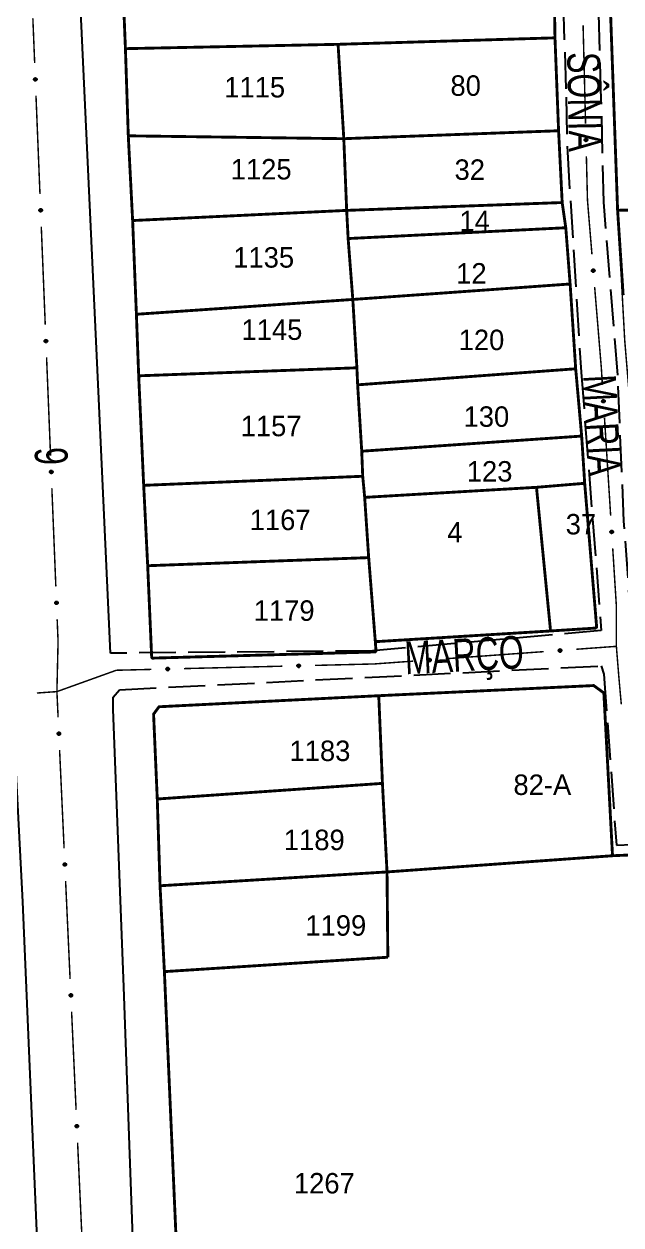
# Model space of a CAD drawing. Extents: x 202481 to 204056, y 4838981 to 4840330.
# Drawn here: x 202737.4 to 202810.3, y 4839631.7 to 4839778.5 of the extents above; entities that cross this region are included whole.
import ezdxf
from ezdxf.enums import TextEntityAlignment as Align

# ---------------------------------------------------------------- set-up
doc = ezdxf.new("R2010")
doc.units = 0
doc.header["$LTSCALE"] = 1.5
doc.header["$MEASUREMENT"] = 0
doc.linetypes.add('TRACO_11', pattern=[8, 3, -1, 3, -1])
for name, color, linetype in [('CD_MALHA_LOTES', 7, 'CONTINUOUS'), ('RU-QUADRA', 210, 'CONTINUOUS'), ('SV-EIXO-RUA-PAV', 20, 'CONTINUOUS'), ('SV-RUA-PAVIM', 7, 'CONTINUOUS'), ('SV-TXT-RUA-PAV', 7, 'CONTINUOUS'), ('Th_NmrPort', 1, 'CONTINUOUS')]:
    doc.layers.add(name, color=color, linetype=linetype)
doc.styles.add('ARIAL', font='ARIAL.SHX')

msp = doc.modelspace()

# ---------------------------------------------------------------- linework, layer by layer
at = {"layer": 'CD_MALHA_LOTES', "linetype": 'Continuous', "const_width": 0.35, "flags": 128}
for points in [[(202809.93, 4839755.71), (202805.71, 4839874.11)], [(202749.8, 4839775.46), (202748.74, 4839801.48)], [(202802.02, 4839793.38), (202802.28, 4839776.78)], [(202749.8, 4839775.46), (202775.78, 4839775.99)], [(202775.78, 4839775.99), (202802.28, 4839776.78)], [(202776.48, 4839764.46), (202775.78, 4839775.99)], [(202802.28, 4839776.78), (202802.72, 4839765.43)], [(202750.15, 4839764.81), (202749.8, 4839775.46)], [(202750.68, 4839754.46), (202750.15, 4839764.81)], [(202750.15, 4839764.81), (202776.48, 4839764.46)], [(202776.48, 4839764.46), (202802.72, 4839765.43)], [(202776.83, 4839755.7), (202776.48, 4839764.46)], [(202802.72, 4839765.43), (202803.16, 4839756.66)], [(202776.83, 4839755.7), (202803.16, 4839756.66)], [(202803.16, 4839756.66), (202803.6, 4839753.58)], [(202750.68, 4839754.46), (202776.83, 4839755.7)], [(202777.01, 4839752.26), (202776.83, 4839755.7)], [(202809.93, 4839755.71), (202833.87, 4839756.29)], [(202810.61, 4839745.34), (202809.93, 4839755.71)], [(202751.14, 4839743.01), (202750.68, 4839754.46)], [(202777.01, 4839752.26), (202803.6, 4839753.58)], [(202777.58, 4839744.82), (202777.01, 4839752.26)], [(202803.6, 4839753.58), (202804.13, 4839746.71)], [(202777.58, 4839744.82), (202804.13, 4839746.71)], [(202804.13, 4839746.71), (202804.81, 4839736.35)], [(202751.14, 4839743.01), (202777.58, 4839744.82)], [(202778.08, 4839736.47), (202777.58, 4839744.82)], [(202751.42, 4839735.49), (202751.14, 4839743.01)], [(202751.42, 4839735.49), (202778.08, 4839736.47)], [(202778.17, 4839734.39), (202778.08, 4839736.47)], [(202778.17, 4839734.39), (202804.81, 4839736.35)], [(202804.81, 4839736.35), (202805.54, 4839728.13)], [(202752.03, 4839722.11), (202751.42, 4839735.49)], [(202778.67, 4839726.28), (202778.17, 4839734.39)], [(202778.67, 4839726.28), (202805.54, 4839728.13)], [(202805.54, 4839728.13), (202805.91, 4839722.36)], [(202778.79, 4839723.22), (202778.67, 4839726.28)], [(202752.03, 4839722.11), (202778.79, 4839723.22)], [(202779.03, 4839720.64), (202778.79, 4839723.22)], [(202752.52, 4839712.29), (202752.03, 4839722.11)], [(202779.03, 4839720.64), (202800.02, 4839721.87)], [(202800.02, 4839721.87), (202805.91, 4839722.36)], [(202801.74, 4839704.32), (202800.02, 4839721.87)], [(202805.91, 4839722.36), (202807.38, 4839704.68)], [(202779.52, 4839713.28), (202779.03, 4839720.64)], [(202752.52, 4839712.29), (202779.52, 4839713.28)], [(202780.33, 4839703.01), (202779.52, 4839713.28)], [(202753.01, 4839701), (202752.52, 4839712.29)], [(202801.74, 4839704.32), (202780.33, 4839703.01)], [(202807.38, 4839704.68), (202801.74, 4839704.32)], [(202780.33, 4839703.01), (202780.42, 4839701.76)], [(202780.42, 4839701.76), (202753.01, 4839701)], [(202780.75, 4839696.41), (202807.01, 4839697.65), (202808.25, 4839696.75), (202809.31, 4839676.86)], [(202753.69, 4839683.79), (202753.24, 4839694.16), (202753.91, 4839695.06), (202780.75, 4839696.41)], [(202781.2, 4839685.7), (202780.75, 4839696.41)], [(202781.2, 4839685.7), (202753.69, 4839683.79)], [(202781.76, 4839674.88), (202781.2, 4839685.7)], [(202754.03, 4839673.19), (202753.69, 4839683.79)], [(202809.31, 4839676.86), (202781.76, 4839674.88)], [(202809.31, 4839676.86), (202815.07, 4839677.11)], [(202754.03, 4839673.19), (202781.76, 4839674.88)], [(202781.86, 4839664.46), (202781.76, 4839674.88)], [(202754.56, 4839662.7), (202754.03, 4839673.19)], [(202754.56, 4839662.7), (202781.86, 4839664.46)], [(202756.68, 4839614.35), (202754.56, 4839662.7)]]:
    msp.add_lwpolyline(points, dxfattribs=at)
at = {"layer": 'RU-QUADRA', "linetype": 'Continuous', "const_width": 0.18, "flags": 128}
for points in [[(202756.68, 4839614.35), (202754.56, 4839662.7), (202754.03, 4839673.19), (202753.69, 4839683.79), (202753.24, 4839694.16), (202753.91, 4839695.06), (202780.75, 4839696.41), (202807.01, 4839697.65), (202808.25, 4839696.75), (202809.31, 4839676.86), (202815.07, 4839677.11), (202814.66, 4839684.15), (202813.79, 4839696.65), (202813.31, 4839702.73), (202812.83, 4839708.61), (202812.54, 4839714.31), (202812.15, 4839721.45), (202811.57, 4839728.35), (202811.28, 4839734.04), (202810.8, 4839739.83), (202809.93, 4839755.71), (202805.71, 4839874.11)], [(202802.02, 4839793.38), (202802.28, 4839776.78), (202802.72, 4839765.43), (202803.16, 4839756.66), (202803.6, 4839753.58), (202804.13, 4839746.71), (202804.81, 4839736.35), (202805.54, 4839728.13), (202805.91, 4839722.36), (202807.38, 4839704.68), (202801.74, 4839704.32), (202780.33, 4839703.01), (202780.42, 4839701.76), (202753.01, 4839701), (202752.52, 4839712.29), (202752.03, 4839722.11), (202751.42, 4839735.49), (202751.14, 4839743.01), (202750.68, 4839754.46), (202750.15, 4839764.81), (202749.8, 4839775.46), (202748.74, 4839801.48)]]:
    msp.add_lwpolyline(points, dxfattribs=at)
at = {"layer": 'SV-EIXO-RUA-PAV', "const_width": 0.18}
for points in [[(202738.49, 4839779.18), (202738.711609, 4839773.70165)], [(202806.015029, 4839766.309257), (202805.714497, 4839778.305493)], [(202738.873284, 4839769.704919), (202739.358309, 4839757.714725)], [(202806.25, 4839756.93), (202806.115206, 4839762.310511)], [(202806.300907, 4839756.3143), (202806.25, 4839756.93)], [(202806.795306, 4839750.334704), (202806.300907, 4839756.3143)], [(202739.519984, 4839753.717994), (202740.005009, 4839741.7278)], [(202807.94, 4839736.49), (202807.124905, 4839746.348307)], [(202740.166684, 4839737.731068), (202740.651709, 4839725.740874)], [(202807.946812, 4839736.382161), (202807.94, 4839736.49)], [(202808.072891, 4839734.386139), (202807.946812, 4839736.382161)], [(202809.081522, 4839718.417962), (202808.325049, 4839730.394095)], [(202740.813384, 4839721.744143), (202741.298409, 4839709.753949)], [(202809.78, 4839707.36), (202809.33368, 4839714.425918)], [(202809.78, 4839706.44), (202809.78, 4839707.36)], [(202741.460084, 4839705.757218), (202741.540921, 4839703.758852)], [(202809.78, 4839702.44), (202809.78, 4839706.44)], [(202741.57, 4839703.04), (202741.449431, 4839697.760817)], [(202741.540921, 4839703.758852), (202741.57, 4839703.04)], [(202808.890007, 4839702.375313), (202809.78, 4839702.44)], [(202809.78, 4839702.44), (202810.030065, 4839699.342418)], [(202788.942629, 4839700.925452), (202800.911056, 4839701.795368)], [(202804.900532, 4839702.085341), (202808.890007, 4839702.375313)], [(202748.017252, 4839699.278145), (202748.69, 4839699.52)], [(202748.69, 4839699.52), (202752.97382, 4839699.624683)], [(202756.972626, 4839699.722401), (202768.969045, 4839700.015555)], [(202772.967851, 4839700.113273), (202779.965762, 4839700.28428)], [(202779.965762, 4839700.28428), (202780.2, 4839700.29)], [(202780.2, 4839700.29), (202784.953153, 4839700.63548)], [(202741.43, 4839696.91), (202748.017252, 4839699.278145)], [(202810.030065, 4839699.342418), (202810.09, 4839698.6)], [(202810.09, 4839698.6), (202810.382986, 4839695.358045)], [(202738.979346, 4839696.736424), (202740.974348, 4839696.877728)], [(202740.974348, 4839696.877728), (202741.43, 4839696.91)], [(202741.449431, 4839697.760817), (202741.43, 4839696.91)], [(202741.43, 4839696.91), (202741.574214, 4839693.764343)], [(202741.757402, 4839689.76854), (202742.306968, 4839677.78113)], [(202742.490157, 4839673.785327), (202743.039723, 4839661.797918)], [(202743.222912, 4839657.802115), (202743.772478, 4839645.814706)], [(202743.955666, 4839641.818903), (202744.505232, 4839629.831494)]]:
    msp.add_lwpolyline(points, dxfattribs=at)
at = {"layer": 'SV-EIXO-RUA-PAV'}
for points in [[(202738.89663, 4839771.851297), (202738.933049, 4839771.818652), (202738.957674, 4839771.783149), (202738.96969, 4839771.747625), (202738.972122, 4839771.713466), (202738.970675, 4839771.678238), (202738.96138, 4839771.643044), (202738.942411, 4839771.606267), (202738.90992, 4839771.569504), (202738.871892, 4839771.546668), (202738.837696, 4839771.533025), (202738.802222, 4839771.528437), (202738.768024, 4839771.530417), (202738.731786, 4839771.541281), (202738.694704, 4839771.560868), (202738.658527, 4839771.594433), (202738.634624, 4839771.629406), (202738.623904, 4839771.664071), (202738.619518, 4839771.699763), (202738.621427, 4839771.735709), (202738.63075, 4839771.770204), (202738.650539, 4839771.807505), (202738.684141, 4839771.842771), (202738.718749, 4839771.86701), (202738.753255, 4839771.878214), (202738.788491, 4839771.881741), (202738.823841, 4839771.880719), (202738.859608, 4839771.872848), (202738.89663, 4839771.851297)], [(202805.95867, 4839764.163492), (202805.922757, 4839764.196693), (202805.898681, 4839764.232571), (202805.887213, 4839764.268275), (202805.885307, 4839764.302468), (202805.887296, 4839764.337669), (202805.897131, 4839764.372716), (202805.916663, 4839764.409197), (202805.949716, 4839764.445456), (202805.988091, 4839764.467704), (202806.022493, 4839764.48082), (202806.058033, 4839764.484861), (202806.092196, 4839764.482356), (202806.128264, 4839764.470935), (202806.16504, 4839764.45078), (202806.200696, 4839764.416662), (202806.224058, 4839764.381326), (202806.234243, 4839764.346501), (202806.23808, 4839764.310745), (202806.235619, 4839764.274833), (202806.225766, 4839764.240485), (202806.205406, 4839764.203493), (202806.171265, 4839764.168748), (202806.136288, 4839764.145044), (202806.101614, 4839764.134372), (202806.066328, 4839764.131388), (202806.030998, 4839764.132953), (202805.995356, 4839764.141373), (202805.95867, 4839764.163492)], [(202739.54333, 4839755.864372), (202739.579749, 4839755.831727), (202739.604374, 4839755.796223), (202739.61639, 4839755.7607), (202739.618822, 4839755.72654), (202739.617375, 4839755.691313), (202739.60808, 4839755.656119), (202739.589111, 4839755.619342), (202739.55662, 4839755.582579), (202739.518592, 4839755.559743), (202739.484396, 4839755.5461), (202739.448922, 4839755.541512), (202739.414724, 4839755.543491), (202739.378485, 4839755.554356), (202739.341403, 4839755.573943), (202739.305227, 4839755.607508), (202739.281324, 4839755.64248), (202739.270604, 4839755.677146), (202739.266218, 4839755.712837), (202739.268127, 4839755.748784), (202739.27745, 4839755.783279), (202739.297239, 4839755.820579), (202739.330841, 4839755.855846), (202739.365449, 4839755.880085), (202739.399955, 4839755.891289), (202739.435191, 4839755.894816), (202739.470541, 4839755.893794), (202739.506308, 4839755.885923), (202739.54333, 4839755.864372)], [(202806.862239, 4839748.189243), (202806.824479, 4839748.220327), (202806.798382, 4839748.254764), (202806.784884, 4839748.289751), (202806.781017, 4839748.323778), (202806.780981, 4839748.359035), (202806.788788, 4839748.394589), (202806.806194, 4839748.432131), (202806.83711, 4839748.470228), (202806.874144, 4839748.494643), (202806.907737, 4839748.509712), (202806.942986, 4839748.515787), (202806.977237, 4839748.515248), (202807.0139, 4839748.505917), (202807.051773, 4839748.487906), (202807.089329, 4839748.455892), (202807.114682, 4839748.421956), (202807.12685, 4839748.387772), (202807.132733, 4839748.352296), (202807.132337, 4839748.316301), (202807.124473, 4839748.281445), (202807.10627, 4839748.243345), (202807.074181, 4839748.206696), (202807.040622, 4839748.181024), (202807.006619, 4839748.168379), (202806.971562, 4839748.163373), (202806.9362, 4839748.162908), (202806.900133, 4839748.169268), (202806.862239, 4839748.189243)], [(202740.19003, 4839739.877446), (202740.226449, 4839739.844802), (202740.251074, 4839739.809298), (202740.26309, 4839739.773775), (202740.265522, 4839739.739615), (202740.264075, 4839739.704388), (202740.25478, 4839739.669193), (202740.235811, 4839739.632417), (202740.20332, 4839739.595653), (202740.165292, 4839739.572818), (202740.131096, 4839739.559174), (202740.095622, 4839739.554587), (202740.061424, 4839739.556566), (202740.025185, 4839739.56743), (202739.988103, 4839739.587018), (202739.951927, 4839739.620583), (202739.928024, 4839739.655555), (202739.917304, 4839739.69022), (202739.912918, 4839739.725912), (202739.914827, 4839739.761859), (202739.92415, 4839739.796354), (202739.943939, 4839739.833654), (202739.977541, 4839739.868921), (202740.012149, 4839739.89316), (202740.046654, 4839739.904363), (202740.081891, 4839739.907891), (202740.117241, 4839739.906868), (202740.153008, 4839739.898998), (202740.19003, 4839739.877446)], [(202808.098166, 4839732.239783), (202808.061016, 4839732.271594), (202808.035593, 4839732.306531), (202808.022776, 4839732.341773), (202808.01957, 4839732.375869), (202808.02022, 4839732.41112), (202808.028715, 4839732.446516), (202808.046846, 4839732.483713), (202808.078496, 4839732.521202), (202808.115997, 4839732.544893), (202808.149876, 4839732.559308), (202808.185236, 4839732.564698), (202808.21947, 4839732.563493), (202808.255946, 4839732.553453), (202808.293462, 4839732.534711), (202808.330389, 4839732.501973), (202808.355078, 4839732.467551), (202808.36658, 4839732.433138), (202808.371774, 4839732.397554), (202808.37068, 4839732.361574), (202808.36214, 4839732.326877), (202808.343202, 4839732.289138), (202808.310407, 4839732.253119), (202808.276356, 4839732.228102), (202808.242114, 4839732.21612), (202808.206966, 4839732.211796), (202808.171602, 4839732.212017), (202808.135666, 4839732.219075), (202808.098166, 4839732.239783)], [(202740.836729, 4839723.890521), (202740.873149, 4839723.857877), (202740.897774, 4839723.822373), (202740.909789, 4839723.786849), (202740.912222, 4839723.75269), (202740.910775, 4839723.717463), (202740.90148, 4839723.682268), (202740.882511, 4839723.645491), (202740.85002, 4839723.608728), (202740.811992, 4839723.585892), (202740.777795, 4839723.572249), (202740.742322, 4839723.567662), (202740.708124, 4839723.569641), (202740.671885, 4839723.580505), (202740.634803, 4839723.600092), (202740.598627, 4839723.633658), (202740.574724, 4839723.66863), (202740.564004, 4839723.703295), (202740.559618, 4839723.738987), (202740.561526, 4839723.774933), (202740.57085, 4839723.809428), (202740.590638, 4839723.846729), (202740.62424, 4839723.881996), (202740.658849, 4839723.906234), (202740.693354, 4839723.917438), (202740.728591, 4839723.920965), (202740.763941, 4839723.919943), (202740.799708, 4839723.912072), (202740.836729, 4839723.890521)], [(202809.106797, 4839716.271606), (202809.069648, 4839716.303417), (202809.044225, 4839716.338354), (202809.031408, 4839716.373596), (202809.028202, 4839716.407692), (202809.028851, 4839716.442943), (202809.037347, 4839716.478339), (202809.055478, 4839716.515536), (202809.087128, 4839716.553026), (202809.124629, 4839716.576717), (202809.158508, 4839716.591131), (202809.193868, 4839716.596521), (202809.228102, 4839716.595317), (202809.264578, 4839716.585276), (202809.302094, 4839716.566534), (202809.339021, 4839716.533797), (202809.36371, 4839716.499375), (202809.375212, 4839716.464961), (202809.380406, 4839716.429378), (202809.379312, 4839716.393397), (202809.370772, 4839716.3587), (202809.351833, 4839716.320961), (202809.319039, 4839716.284942), (202809.284988, 4839716.259926), (202809.250745, 4839716.247943), (202809.215598, 4839716.243619), (202809.180234, 4839716.24384), (202809.144297, 4839716.250899), (202809.106797, 4839716.271606)], [(202741.483429, 4839707.903596), (202741.519849, 4839707.870951), (202741.544474, 4839707.835448), (202741.556489, 4839707.799924), (202741.558922, 4839707.765765), (202741.557475, 4839707.730537), (202741.54818, 4839707.695343), (202741.529211, 4839707.658566), (202741.49672, 4839707.621803), (202741.458692, 4839707.598967), (202741.424495, 4839707.585324), (202741.389022, 4839707.580736), (202741.354824, 4839707.582716), (202741.318585, 4839707.59358), (202741.281503, 4839707.613167), (202741.245327, 4839707.646732), (202741.221424, 4839707.681705), (202741.210704, 4839707.71637), (202741.206318, 4839707.752062), (202741.208226, 4839707.788008), (202741.21755, 4839707.822503), (202741.237338, 4839707.859803), (202741.27094, 4839707.89507), (202741.305549, 4839707.919309), (202741.340054, 4839707.930513), (202741.37529, 4839707.93404), (202741.410641, 4839707.933018), (202741.446408, 4839707.925147), (202741.483429, 4839707.903596)], [(202802.754511, 4839702.03973), (202802.785969, 4839702.077179), (202802.820663, 4839702.102931), (202802.855783, 4839702.116082), (202802.889846, 4839702.119611), (202802.925102, 4839702.119296), (202802.960577, 4839702.111136), (202802.997944, 4839702.093358), (202803.035732, 4839702.062065), (202803.059777, 4839702.02479), (202803.074512, 4839701.991049), (202803.080237, 4839701.955741), (202803.079357, 4839701.921498), (202803.069662, 4839701.884929), (202803.051276, 4839701.847237), (202803.01889, 4839701.810001), (202802.984704, 4839701.784987), (202802.950401, 4839701.773159), (202802.914868, 4839701.767628), (202802.878879, 4839701.768381), (202802.844102, 4839701.776592), (202802.806186, 4839701.795172), (202802.769858, 4839701.827624), (202802.74452, 4839701.861436), (202802.732213, 4839701.895564), (202802.727556, 4839701.930669), (202802.727442, 4839701.966033), (202802.73416, 4839702.002035), (202802.754511, 4839702.03973)], [(202754.826896, 4839699.78008), (202754.860119, 4839699.815972), (202754.896012, 4839699.840026), (202754.931723, 4839699.851472), (202754.965918, 4839699.853358), (202755.001117, 4839699.851347), (202755.036158, 4839699.84149), (202755.072627, 4839699.821935), (202755.108866, 4839699.788861), (202755.13109, 4839699.750472), (202755.144185, 4839699.716062), (202755.148204, 4839699.680519), (202755.145678, 4839699.646357), (202755.134236, 4839699.610297), (202755.114058, 4839699.573533), (202755.079918, 4839699.537899), (202755.044568, 4839699.514558), (202755.009736, 4839699.504394), (202754.973978, 4839699.500579), (202754.938067, 4839699.503063), (202754.903725, 4839699.512937), (202754.866746, 4839699.533319), (202754.832021, 4839699.567481), (202754.80834, 4839699.602473), (202754.797689, 4839699.637153), (202754.794726, 4839699.672442), (202754.796314, 4839699.707771), (202754.804755, 4839699.743408), (202754.826896, 4839699.78008)], [(202770.822121, 4839700.170952), (202770.855344, 4839700.206844), (202770.891237, 4839700.230898), (202770.926948, 4839700.242344), (202770.961142, 4839700.24423), (202770.996342, 4839700.242219), (202771.031383, 4839700.232362), (202771.067852, 4839700.212808), (202771.104091, 4839700.179733), (202771.126315, 4839700.141344), (202771.13941, 4839700.106934), (202771.143429, 4839700.071392), (202771.140903, 4839700.03723), (202771.129461, 4839700.001169), (202771.109283, 4839699.964406), (202771.075143, 4839699.928771), (202771.039793, 4839699.90543), (202771.004961, 4839699.895266), (202770.969203, 4839699.891452), (202770.933292, 4839699.893935), (202770.89895, 4839699.903809), (202770.861971, 4839699.924192), (202770.827246, 4839699.958354), (202770.803564, 4839699.993346), (202770.792914, 4839700.028026), (202770.789951, 4839700.063314), (202770.791538, 4839700.098643), (202770.79998, 4839700.13428), (202770.822121, 4839700.170952)], [(202786.796608, 4839700.879841), (202786.828066, 4839700.91729), (202786.862761, 4839700.943043), (202786.89788, 4839700.956193), (202786.931944, 4839700.959722), (202786.967199, 4839700.959407), (202787.002674, 4839700.951247), (202787.040041, 4839700.933469), (202787.077829, 4839700.902176), (202787.101875, 4839700.864901), (202787.116609, 4839700.831161), (202787.122334, 4839700.795853), (202787.121454, 4839700.761609), (202787.11176, 4839700.72504), (202787.093374, 4839700.687348), (202787.060988, 4839700.650112), (202787.026801, 4839700.625098), (202786.992498, 4839700.61327), (202786.956966, 4839700.60774), (202786.920977, 4839700.608493), (202786.8862, 4839700.616703), (202786.848283, 4839700.635283), (202786.811955, 4839700.667735), (202786.786617, 4839700.701547), (202786.774311, 4839700.735675), (202786.769654, 4839700.77078), (202786.76954, 4839700.806145), (202786.776257, 4839700.842146), (202786.796608, 4839700.879841)], [(202741.769193, 4839691.915012), (202741.805787, 4839691.882564), (202741.830603, 4839691.847194), (202741.84281, 4839691.811735), (202741.845426, 4839691.777589), (202741.844169, 4839691.742355), (202741.835063, 4839691.707111), (202741.816292, 4839691.670232), (202741.784, 4839691.633295), (202741.746096, 4839691.610255), (202741.711973, 4839691.596427), (202741.676525, 4839691.591649), (202741.642317, 4839691.593444), (202741.60602, 4839691.604113), (202741.568833, 4839691.6235), (202741.532477, 4839691.65687), (202741.508386, 4839691.691714), (202741.497479, 4839691.726321), (202741.492901, 4839691.761988), (202741.494616, 4839691.797945), (202741.503754, 4839691.832489), (202741.523341, 4839691.869896), (202741.556753, 4839691.905343), (202741.59123, 4839691.929768), (202741.625675, 4839691.941157), (202741.660892, 4839691.944874), (202741.696247, 4839691.944042), (202741.732056, 4839691.936364), (202741.769193, 4839691.915012)], [(202742.501947, 4839675.9318), (202742.538542, 4839675.899352), (202742.563358, 4839675.863981), (202742.575564, 4839675.828523), (202742.578181, 4839675.794377), (202742.576923, 4839675.759143), (202742.567818, 4839675.723899), (202742.549047, 4839675.68702), (202742.516755, 4839675.650083), (202742.47885, 4839675.627043), (202742.444728, 4839675.613215), (202742.409279, 4839675.608437), (202742.375071, 4839675.610232), (202742.338775, 4839675.620901), (202742.301588, 4839675.640288), (202742.265231, 4839675.673658), (202742.24114, 4839675.708502), (202742.230234, 4839675.743108), (202742.225656, 4839675.778776), (202742.227371, 4839675.814732), (202742.236508, 4839675.849277), (202742.256096, 4839675.886683), (202742.289507, 4839675.922131), (202742.323985, 4839675.946555), (202742.358429, 4839675.957945), (202742.393646, 4839675.961662), (202742.429001, 4839675.96083), (202742.464811, 4839675.953152), (202742.501947, 4839675.9318)], [(202743.234702, 4839659.948588), (202743.271297, 4839659.91614), (202743.296112, 4839659.880769), (202743.308319, 4839659.845311), (202743.310936, 4839659.811165), (202743.309678, 4839659.77593), (202743.300573, 4839659.740687), (202743.281802, 4839659.703808), (202743.24951, 4839659.666871), (202743.211605, 4839659.64383), (202743.177482, 4839659.630003), (202743.142034, 4839659.625225), (202743.107826, 4839659.62702), (202743.071529, 4839659.637689), (202743.034342, 4839659.657076), (202742.997986, 4839659.690446), (202742.973895, 4839659.725289), (202742.962989, 4839659.759896), (202742.95841, 4839659.795564), (202742.960125, 4839659.83152), (202742.969263, 4839659.866065), (202742.98885, 4839659.903471), (202743.022262, 4839659.938919), (202743.05674, 4839659.963343), (202743.091184, 4839659.974733), (202743.126401, 4839659.978449), (202743.161756, 4839659.977618), (202743.197565, 4839659.96994), (202743.234702, 4839659.948588)], [(202743.967457, 4839643.965376), (202744.004051, 4839643.932928), (202744.028867, 4839643.897557), (202744.041074, 4839643.862099), (202744.04369, 4839643.827953), (202744.042433, 4839643.792718), (202744.033327, 4839643.757474), (202744.014556, 4839643.720596), (202743.982264, 4839643.683658), (202743.94436, 4839643.660618), (202743.910237, 4839643.646791), (202743.874789, 4839643.642013), (202743.840581, 4839643.643808), (202743.804284, 4839643.654477), (202743.767097, 4839643.673864), (202743.730741, 4839643.707234), (202743.70665, 4839643.742077), (202743.695743, 4839643.776684), (202743.691165, 4839643.812352), (202743.69288, 4839643.848308), (202743.702018, 4839643.882853), (202743.721605, 4839643.920259), (202743.755017, 4839643.955707), (202743.789494, 4839643.980131), (202743.823939, 4839643.991521), (202743.859156, 4839643.995237), (202743.894511, 4839643.994406), (202743.93032, 4839643.986727), (202743.967457, 4839643.965376)]]:
    msp.add_lwpolyline(points, close=True, dxfattribs=at)
for points in [[(202738.621427, 4839771.735709), (202738.634624, 4839771.629406)], [(202738.626899, 4839771.748646), (202738.645828, 4839771.61831)], [(202738.63075, 4839771.770204), (202738.658527, 4839771.594433)], [(202738.643244, 4839771.783448), (202738.675838, 4839771.585383)], [(202738.650539, 4839771.807505), (202738.694704, 4839771.560868)], [(202738.669023, 4839771.821363), (202738.71261, 4839771.554096)], [(202738.684141, 4839771.842771), (202738.731786, 4839771.541281)], [(202738.700532, 4839771.852682), (202738.748665, 4839771.540532)], [(202738.718749, 4839771.86701), (202738.768024, 4839771.530417)], [(202738.735374, 4839771.869113), (202738.7845, 4839771.532422)], [(202738.753255, 4839771.878214), (202738.802222, 4839771.528437)], [(202738.770547, 4839771.877364), (202738.817277, 4839771.532382)], [(202738.788491, 4839771.881741), (202738.837696, 4839771.533025)], [(202738.807414, 4839771.87749), (202738.856375, 4839771.544889)], [(202738.823841, 4839771.880719), (202738.871892, 4839771.546668)], [(202738.841775, 4839771.872052), (202738.891161, 4839771.562684)], [(202738.859608, 4839771.872848), (202738.90992, 4839771.569504)], [(202738.876356, 4839771.86116), (202738.924144, 4839771.591331)], [(202738.89663, 4839771.851297), (202738.942411, 4839771.606267)], [(202738.915745, 4839771.832709), (202738.951176, 4839771.632028)], [(202738.933049, 4839771.818652), (202738.96138, 4839771.643044)], [(202738.947174, 4839771.798474), (202738.964684, 4839771.669447)], [(202738.957674, 4839771.783149), (202738.970675, 4839771.678238)], [(202805.898681, 4839764.232571), (202805.887296, 4839764.337669)], [(202805.908944, 4839764.217086), (202805.893421, 4839764.346367)], [(202805.922757, 4839764.196693), (202805.897131, 4839764.372716)], [(202805.939843, 4839764.182371), (202805.907503, 4839764.383574)], [(202805.95867, 4839764.163492), (202805.916663, 4839764.409197)], [(202805.97879, 4839764.153318), (202805.935158, 4839764.42385)], [(202805.995356, 4839764.141373), (202805.949716, 4839764.445456)], [(202806.013199, 4839764.141896), (202805.968577, 4839764.451986)], [(202806.030998, 4839764.132953), (202805.988091, 4839764.467704)], [(202806.047473, 4839764.135929), (202806.003634, 4839764.469244)], [(202806.066328, 4839764.131388), (202806.022493, 4839764.48082)], [(202806.084337, 4839764.135488), (202806.042919, 4839764.481148)], [(202806.101614, 4839764.134372), (202806.058033, 4839764.484861)], [(202806.119633, 4839764.143197), (202806.075691, 4839764.480604)], [(202806.136288, 4839764.145044), (202806.092196, 4839764.482356)], [(202806.154724, 4839764.159091), (202806.111397, 4839764.471944)], [(202806.171265, 4839764.168748), (202806.128264, 4839764.470935)], [(202806.18671, 4839764.189921), (202806.14724, 4839764.457827)], [(202806.205406, 4839764.203493), (202806.16504, 4839764.45078)], [(202806.213069, 4839764.227435), (202806.183526, 4839764.425977)], [(202806.225766, 4839764.240485), (202806.200696, 4839764.416662)], [(202806.229948, 4839764.261981), (202806.213026, 4839764.392593)], [(202806.235619, 4839764.274833), (202806.224058, 4839764.381326)], [(202739.268127, 4839755.748784), (202739.281324, 4839755.64248)], [(202739.273599, 4839755.761721), (202739.292527, 4839755.631385)], [(202739.27745, 4839755.783279), (202739.305227, 4839755.607508)], [(202739.289944, 4839755.796523), (202739.322538, 4839755.598458)], [(202739.297239, 4839755.820579), (202739.341403, 4839755.573943)], [(202739.315723, 4839755.834438), (202739.35931, 4839755.56717)], [(202739.330841, 4839755.855846), (202739.378485, 4839755.554356)], [(202739.347232, 4839755.865757), (202739.395365, 4839755.553607)], [(202739.365449, 4839755.880085), (202739.414724, 4839755.543491)], [(202739.382074, 4839755.882188), (202739.4312, 4839755.545497)], [(202739.399955, 4839755.891289), (202739.448922, 4839755.541512)], [(202739.417247, 4839755.890439), (202739.463977, 4839755.545457)], [(202739.435191, 4839755.894816), (202739.484396, 4839755.5461)], [(202739.454114, 4839755.890565), (202739.503075, 4839755.557964)], [(202739.470541, 4839755.893794), (202739.518592, 4839755.559743)], [(202739.488475, 4839755.885126), (202739.537861, 4839755.575759)], [(202739.506308, 4839755.885923), (202739.55662, 4839755.582579)], [(202739.523056, 4839755.874235), (202739.570843, 4839755.604406)], [(202739.54333, 4839755.864372), (202739.589111, 4839755.619342)], [(202739.562445, 4839755.845784), (202739.597876, 4839755.645103)], [(202739.579749, 4839755.831727), (202739.60808, 4839755.656119)], [(202739.593874, 4839755.811549), (202739.611384, 4839755.682521)], [(202739.604374, 4839755.796223), (202739.617375, 4839755.691313)], [(202806.798382, 4839748.254764), (202806.780981, 4839748.359035)], [(202806.809518, 4839748.239894), (202806.786597, 4839748.368071)], [(202806.824479, 4839748.220327), (202806.788788, 4839748.394589)], [(202806.842359, 4839748.207011), (202806.79852, 4839748.406024)], [(202806.862239, 4839748.189243), (202806.806194, 4839748.432131)], [(202806.882909, 4839748.180241), (202806.823817, 4839748.447822)], [(202806.900133, 4839748.169268), (202806.83711, 4839748.470228)], [(202806.917918, 4839748.170813), (202806.855566, 4839748.477831)], [(202806.9362, 4839748.162908), (202806.874144, 4839748.494643)], [(202806.952477, 4839748.166825), (202806.889573, 4839748.497073)], [(202806.971562, 4839748.163373), (202806.907737, 4839748.509712)], [(202806.989306, 4839748.168501), (202806.92811, 4839748.511212)], [(202807.006619, 4839748.168379), (202806.942986, 4839748.515787)], [(202807.024101, 4839748.178224), (202806.96086, 4839748.512551)], [(202807.040622, 4839748.181024), (202806.977237, 4839748.515248)], [(202807.058221, 4839748.196106), (202806.997004, 4839748.505955)], [(202807.074181, 4839748.206696), (202807.0139, 4839748.505917)], [(202807.088385, 4839748.228721), (202807.033598, 4839748.49392)], [(202807.10627, 4839748.243345), (202807.051773, 4839748.487906)], [(202807.112547, 4839748.267687), (202807.071653, 4839748.464206)], [(202807.124473, 4839748.281445), (202807.089329, 4839748.455892)], [(202807.127414, 4839748.303146), (202807.103021, 4839748.43257)], [(202807.132337, 4839748.316301), (202807.114682, 4839748.421956)], [(202739.914827, 4839739.761859), (202739.928024, 4839739.655555)], [(202739.920299, 4839739.774795), (202739.939227, 4839739.64446)], [(202739.92415, 4839739.796354), (202739.951927, 4839739.620583)], [(202739.936644, 4839739.809598), (202739.969238, 4839739.611533)], [(202739.943939, 4839739.833654), (202739.988103, 4839739.587018)], [(202739.962423, 4839739.847513), (202740.00601, 4839739.580245)], [(202739.977541, 4839739.868921), (202740.025185, 4839739.56743)], [(202739.993932, 4839739.878831), (202740.042065, 4839739.566682)], [(202740.012149, 4839739.89316), (202740.061424, 4839739.556566)], [(202740.028774, 4839739.895263), (202740.0779, 4839739.558572)], [(202740.046654, 4839739.904363), (202740.095622, 4839739.554587)], [(202740.063946, 4839739.903514), (202740.110677, 4839739.558532)], [(202740.081891, 4839739.907891), (202740.131096, 4839739.559174)], [(202740.100814, 4839739.903639), (202740.149774, 4839739.571039)], [(202740.117241, 4839739.906868), (202740.165292, 4839739.572818)], [(202740.135174, 4839739.898201), (202740.184561, 4839739.588833)], [(202740.153008, 4839739.898998), (202740.20332, 4839739.595653)], [(202740.169756, 4839739.887309), (202740.217543, 4839739.61748)], [(202740.19003, 4839739.877446), (202740.235811, 4839739.632417)], [(202740.209145, 4839739.858859), (202740.244575, 4839739.658177)], [(202740.226449, 4839739.844802), (202740.25478, 4839739.669193)], [(202740.240574, 4839739.824623), (202740.258084, 4839739.695596)], [(202740.251074, 4839739.809298), (202740.264075, 4839739.704388)], [(202808.035593, 4839732.306531), (202808.02022, 4839732.41112)], [(202808.046438, 4839732.291447), (202808.02601, 4839732.420045)], [(202808.061016, 4839732.271594), (202808.028715, 4839732.446516)], [(202808.078634, 4839732.257933), (202808.038667, 4839732.45776)], [(202808.098166, 4839732.239783), (202808.046846, 4839732.483713)], [(202808.118657, 4839732.230381), (202808.064771, 4839732.499059)], [(202808.135666, 4839732.219075), (202808.078496, 4839732.521202)], [(202808.153477, 4839732.220276), (202808.097096, 4839732.528445)], [(202808.171602, 4839732.212017), (202808.115997, 4839732.544893)], [(202808.187952, 4839732.215617), (202808.13147, 4839732.547024)], [(202808.206966, 4839732.211796), (202808.149876, 4839732.559308)], [(202808.224807, 4839732.216578), (202808.170275, 4839732.560413)], [(202808.242114, 4839732.21612), (202808.185236, 4839732.564698)], [(202808.259784, 4839732.225623), (202808.203044, 4839732.561115)], [(202808.276356, 4839732.228102), (202808.21947, 4839732.563493)], [(202808.294245, 4839732.24284), (202808.239053, 4839732.553819)], [(202808.310407, 4839732.253119), (202808.255946, 4839732.553453)], [(202808.325036, 4839732.274864), (202808.275406, 4839732.541076)], [(202808.343202, 4839732.289138), (202808.293462, 4839732.534711)], [(202808.349949, 4839732.313353), (202808.312878, 4839732.510629)], [(202808.36214, 4839732.326877), (202808.330389, 4839732.501973)], [(202808.365502, 4839732.348517), (202808.343626, 4839732.47839)], [(202808.37068, 4839732.361574), (202808.355078, 4839732.467551)], [(202740.561526, 4839723.774933), (202740.574724, 4839723.66863)], [(202740.566999, 4839723.78787), (202740.585927, 4839723.657535)], [(202740.57085, 4839723.809428), (202740.598627, 4839723.633658)], [(202740.583344, 4839723.822672), (202740.615938, 4839723.624608)], [(202740.590638, 4839723.846729), (202740.634803, 4839723.600092)], [(202740.609123, 4839723.860587), (202740.65271, 4839723.59332)], [(202740.62424, 4839723.881996), (202740.671885, 4839723.580505)], [(202740.640632, 4839723.891906), (202740.688765, 4839723.579756)], [(202740.658849, 4839723.906234), (202740.708124, 4839723.569641)], [(202740.675473, 4839723.908337), (202740.7246, 4839723.571646)], [(202740.693354, 4839723.917438), (202740.742322, 4839723.567662)], [(202740.710646, 4839723.916588), (202740.757377, 4839723.571607)], [(202740.728591, 4839723.920965), (202740.777795, 4839723.572249)], [(202740.747513, 4839723.916714), (202740.796474, 4839723.584113)], [(202740.763941, 4839723.919943), (202740.811992, 4839723.585892)], [(202740.781874, 4839723.911276), (202740.831261, 4839723.601908)], [(202740.799708, 4839723.912072), (202740.85002, 4839723.608728)], [(202740.816456, 4839723.900384), (202740.864243, 4839723.630555)], [(202740.836729, 4839723.890521), (202740.882511, 4839723.645491)], [(202740.855845, 4839723.871933), (202740.891275, 4839723.671252)], [(202740.873149, 4839723.857877), (202740.90148, 4839723.682268)], [(202740.887274, 4839723.837698), (202740.904784, 4839723.708671)], [(202740.897774, 4839723.822373), (202740.910775, 4839723.717463)], [(202809.044225, 4839716.338354), (202809.028851, 4839716.442943)], [(202809.05507, 4839716.323271), (202809.034642, 4839716.451868)], [(202809.069648, 4839716.303417), (202809.037347, 4839716.478339)], [(202809.087266, 4839716.289756), (202809.047299, 4839716.489583)], [(202809.106797, 4839716.271606), (202809.055478, 4839716.515536)], [(202809.127289, 4839716.262205), (202809.073403, 4839716.530882)], [(202809.144297, 4839716.250899), (202809.087128, 4839716.553026)], [(202809.162108, 4839716.252099), (202809.105727, 4839716.560269)], [(202809.180234, 4839716.24384), (202809.124629, 4839716.576717)], [(202809.196584, 4839716.24744), (202809.140102, 4839716.578847)], [(202809.215598, 4839716.243619), (202809.158508, 4839716.591131)], [(202809.233439, 4839716.248401), (202809.178906, 4839716.592236)], [(202809.250745, 4839716.247943), (202809.193868, 4839716.596521)], [(202809.268416, 4839716.257447), (202809.211676, 4839716.592939)], [(202809.284988, 4839716.259926), (202809.228102, 4839716.595317)], [(202809.302876, 4839716.274663), (202809.247685, 4839716.585643)], [(202809.319039, 4839716.284942), (202809.264578, 4839716.585276)], [(202809.333667, 4839716.306687), (202809.284038, 4839716.572899)], [(202809.351833, 4839716.320961), (202809.302094, 4839716.566534)], [(202809.358581, 4839716.345177), (202809.32151, 4839716.542452)], [(202809.370772, 4839716.3587), (202809.339021, 4839716.533797)], [(202809.374134, 4839716.38034), (202809.352258, 4839716.510213)], [(202809.379312, 4839716.393397), (202809.36371, 4839716.499375)], [(202741.208226, 4839707.788008), (202741.221424, 4839707.681705)], [(202741.213698, 4839707.800945), (202741.232627, 4839707.670609)], [(202741.21755, 4839707.822503), (202741.245327, 4839707.646732)], [(202741.230044, 4839707.835747), (202741.262638, 4839707.637682)], [(202741.237338, 4839707.859803), (202741.281503, 4839707.613167)], [(202741.255823, 4839707.873662), (202741.29941, 4839707.606395)], [(202741.27094, 4839707.89507), (202741.318585, 4839707.59358)], [(202741.287331, 4839707.904981), (202741.335465, 4839707.592831)], [(202741.305549, 4839707.919309), (202741.354824, 4839707.582716)], [(202741.322173, 4839707.921412), (202741.3713, 4839707.584721)], [(202741.340054, 4839707.930513), (202741.389022, 4839707.580736)], [(202741.357346, 4839707.929663), (202741.404077, 4839707.584681)], [(202741.37529, 4839707.93404), (202741.424495, 4839707.585324)], [(202741.394213, 4839707.929789), (202741.443174, 4839707.597188)], [(202741.410641, 4839707.933018), (202741.458692, 4839707.598967)], [(202741.428574, 4839707.924351), (202741.477961, 4839707.614983)], [(202741.446408, 4839707.925147), (202741.49672, 4839707.621803)], [(202741.463156, 4839707.913459), (202741.510943, 4839707.64363)], [(202741.483429, 4839707.903596), (202741.529211, 4839707.658566)], [(202741.502545, 4839707.885008), (202741.537975, 4839707.684327)], [(202741.519849, 4839707.870951), (202741.54818, 4839707.695343)], [(202741.533974, 4839707.850773), (202741.551484, 4839707.721746)], [(202741.544474, 4839707.835448), (202741.557475, 4839707.730537)], [(202802.727442, 4839701.966033), (202803.059777, 4839702.02479)], [(202802.727556, 4839701.930669), (202803.074512, 4839701.991049)], [(202802.731197, 4839701.949718), (202803.062054, 4839702.009338)], [(202802.732213, 4839701.895564), (202803.080237, 4839701.955741)], [(202802.732507, 4839701.912874), (202803.07581, 4839701.970662)], [(202802.73416, 4839702.002035), (202803.035732, 4839702.062065)], [(202802.735529, 4839701.984236), (202803.043151, 4839702.043535)], [(202802.741884, 4839701.877985), (202803.076823, 4839701.937901)], [(202802.74452, 4839701.861436), (202803.079357, 4839701.921498)], [(202802.745305, 4839702.01915), (202803.013459, 4839702.07558)], [(202802.754511, 4839702.03973), (202802.997944, 4839702.093358)], [(202802.759426, 4839701.843688), (202803.069868, 4839701.901824)], [(202802.769858, 4839701.827624), (202803.069662, 4839701.884929)], [(202802.772475, 4839702.059432), (202802.971915, 4839702.101291)], [(202802.785969, 4839702.077179), (202802.960577, 4839702.111136)], [(202802.791741, 4839701.813202), (202803.05747, 4839701.865352)], [(202802.805683, 4839702.091944), (202802.934082, 4839702.11359)], [(202802.806186, 4839701.795172), (202803.051276, 4839701.847237)], [(202802.820663, 4839702.102931), (202802.925102, 4839702.119296)], [(202802.830464, 4839701.788654), (202803.02738, 4839701.827593)], [(202802.844102, 4839701.776592), (202803.01889, 4839701.810001)], [(202802.865773, 4839701.773435), (202802.995434, 4839701.796541)], [(202802.878879, 4839701.768381), (202802.984704, 4839701.784987)], [(202754.794726, 4839699.672442), (202755.144185, 4839699.716062)], [(202754.796314, 4839699.707771), (202755.13109, 4839699.750472)], [(202754.797689, 4839699.637153), (202755.148204, 4839699.680519)], [(202754.798815, 4839699.65443), (202755.144501, 4839699.695635)], [(202754.799279, 4839699.691294), (202755.132621, 4839699.734928)], [(202754.804755, 4839699.743408), (202755.108866, 4839699.788861)], [(202754.805267, 4839699.725564), (202755.115385, 4839699.769995)], [(202754.806503, 4839699.619129), (202755.143936, 4839699.662863)], [(202754.80834, 4839699.602473), (202755.145678, 4839699.646357)], [(202754.81671, 4839699.759966), (202755.087269, 4839699.803431)], [(202754.822375, 4839699.584029), (202755.135254, 4839699.627163)], [(202754.826896, 4839699.78008), (202755.072627, 4839699.821935)], [(202754.832021, 4839699.567481), (202755.134236, 4839699.610297)], [(202754.845787, 4839699.798895), (202755.04701, 4839699.831111)], [(202754.853185, 4839699.552024), (202755.121116, 4839699.591329)], [(202754.860119, 4839699.815972), (202755.036158, 4839699.84149)], [(202754.880521, 4839699.829772), (202755.009812, 4839699.845216)], [(202754.896012, 4839699.840026), (202755.001117, 4839699.851347)], [(202770.789951, 4839700.063314), (202771.13941, 4839700.106934)], [(202770.791538, 4839700.098643), (202771.126315, 4839700.141344)], [(202770.792914, 4839700.028026), (202771.143429, 4839700.071392)], [(202770.79404, 4839700.045302), (202771.139725, 4839700.086508)], [(202770.794504, 4839700.082166), (202771.127846, 4839700.1258)], [(202770.79998, 4839700.13428), (202771.104091, 4839700.179733)], [(202770.800491, 4839700.116436), (202771.11061, 4839700.160867)], [(202770.801727, 4839700.010002), (202771.139161, 4839700.053736)], [(202770.803564, 4839699.993346), (202771.140903, 4839700.03723)], [(202770.811935, 4839700.150839), (202771.082494, 4839700.194304)], [(202770.817599, 4839699.974901), (202771.130479, 4839700.018035)], [(202770.822121, 4839700.170952), (202771.067852, 4839700.212808)], [(202770.827246, 4839699.958354), (202771.129461, 4839700.001169)], [(202770.841012, 4839700.189767), (202771.042235, 4839700.221983)], [(202770.84841, 4839699.942896), (202771.116341, 4839699.982202)], [(202770.855344, 4839700.206844), (202771.031383, 4839700.232362)], [(202770.861971, 4839699.924192), (202771.109283, 4839699.964406)], [(202770.875746, 4839700.220645), (202771.005037, 4839700.236088)], [(202770.885908, 4839699.916514), (202771.084469, 4839699.945935)], [(202770.891237, 4839700.230898), (202770.996342, 4839700.242219)], [(202770.89895, 4839699.903809), (202771.075143, 4839699.928771)], [(202770.920444, 4839699.899614), (202771.051066, 4839699.916455)], [(202770.933292, 4839699.893935), (202771.039793, 4839699.90543)], [(202786.76954, 4839700.806145), (202787.101875, 4839700.864901)], [(202786.769654, 4839700.77078), (202787.116609, 4839700.831161)], [(202786.773295, 4839700.789829), (202787.104151, 4839700.849449)], [(202786.774311, 4839700.735675), (202787.122334, 4839700.795853)], [(202786.774605, 4839700.752985), (202787.117907, 4839700.810773)], [(202786.776257, 4839700.842146), (202787.077829, 4839700.902176)], [(202786.777626, 4839700.824347), (202787.085248, 4839700.883646)], [(202786.783981, 4839700.718096), (202787.11892, 4839700.778012)], [(202786.786617, 4839700.701547), (202787.121454, 4839700.761609)], [(202786.787402, 4839700.859261), (202787.055557, 4839700.915691)], [(202786.796608, 4839700.879841), (202787.040041, 4839700.933469)], [(202786.801523, 4839700.6838), (202787.111966, 4839700.741935)], [(202786.811955, 4839700.667735), (202787.11176, 4839700.72504)], [(202786.814573, 4839700.899543), (202787.014012, 4839700.941402)], [(202786.828066, 4839700.91729), (202787.002674, 4839700.951247)], [(202786.833838, 4839700.653313), (202787.099567, 4839700.705463)], [(202786.847781, 4839700.932056), (202786.976179, 4839700.953701)], [(202786.848283, 4839700.635283), (202787.093374, 4839700.687348)], [(202786.862761, 4839700.943043), (202786.967199, 4839700.959407)], [(202786.872561, 4839700.628766), (202787.069477, 4839700.667704)], [(202786.8862, 4839700.616703), (202787.060988, 4839700.650112)], [(202786.907871, 4839700.613546), (202787.037531, 4839700.636652)], [(202786.920977, 4839700.608493), (202787.026801, 4839700.625098)], [(202754.866746, 4839699.533319), (202755.114058, 4839699.573533)], [(202754.890683, 4839699.525641), (202755.089244, 4839699.555062)], [(202754.903725, 4839699.512937), (202755.079918, 4839699.537899)], [(202754.925219, 4839699.508741), (202755.055841, 4839699.525582)], [(202754.938067, 4839699.503063), (202755.044568, 4839699.514558)], [(202741.494616, 4839691.797945), (202741.508386, 4839691.691714)], [(202741.500018, 4839691.810911), (202741.519648, 4839691.680679)], [(202741.503754, 4839691.832489), (202741.532477, 4839691.65687)], [(202741.516176, 4839691.8458), (202741.549836, 4839691.647914)], [(202741.523341, 4839691.869896), (202741.568833, 4839691.6235)], [(202741.541751, 4839691.883854), (202741.586776, 4839691.616825)], [(202741.556753, 4839691.905343), (202741.60602, 4839691.604113)], [(202741.57309, 4839691.915341), (202741.622904, 4839691.603455)], [(202741.59123, 4839691.929768), (202741.642317, 4839691.593444)], [(202741.607843, 4839691.93196), (202741.658781, 4839691.595538)], [(202741.625675, 4839691.941157), (202741.676525, 4839691.591649)], [(202741.642971, 4839691.9404), (202741.691558, 4839691.595675)], [(202741.660892, 4839691.944874), (202741.711973, 4839691.596427)], [(202741.679837, 4839691.940725), (202741.730588, 4839691.608392)], [(202741.696247, 4839691.944042), (202741.746096, 4839691.610255)], [(202741.714227, 4839691.935471), (202741.765278, 4839691.626374)], [(202741.732056, 4839691.936364), (202741.784, 4839691.633295)], [(202741.748866, 4839691.924766), (202741.798106, 4839691.655198)], [(202741.769193, 4839691.915012), (202741.816292, 4839691.670232)], [(202741.788408, 4839691.896528), (202741.824918, 4839691.69604)], [(202741.805787, 4839691.882564), (202741.835063, 4839691.707111)], [(202741.820021, 4839691.862462), (202741.838225, 4839691.733531)], [(202741.830603, 4839691.847194), (202741.844169, 4839691.742355)], [(202742.227371, 4839675.814732), (202742.24114, 4839675.708502)], [(202742.232773, 4839675.827699), (202742.252403, 4839675.697467)], [(202742.236508, 4839675.849277), (202742.265231, 4839675.673658)], [(202742.248931, 4839675.862588), (202742.28259, 4839675.664702)], [(202742.256096, 4839675.886683), (202742.301588, 4839675.640288)], [(202742.274506, 4839675.900641), (202742.31953, 4839675.633612)], [(202742.289507, 4839675.922131), (202742.338775, 4839675.620901)], [(202742.305845, 4839675.932129), (202742.355658, 4839675.620243)], [(202742.323985, 4839675.946555), (202742.375071, 4839675.610232)], [(202742.340598, 4839675.948748), (202742.391536, 4839675.612326)], [(202742.358429, 4839675.957945), (202742.409279, 4839675.608437)], [(202742.375726, 4839675.957188), (202742.424313, 4839675.612463)], [(202742.393646, 4839675.961662), (202742.444728, 4839675.613215)], [(202742.412592, 4839675.957512), (202742.463342, 4839675.62518)], [(202742.429001, 4839675.96083), (202742.47885, 4839675.627043)], [(202742.446981, 4839675.952259), (202742.498033, 4839675.643162)], [(202742.464811, 4839675.953152), (202742.516755, 4839675.650083)], [(202742.481621, 4839675.941554), (202742.53086, 4839675.671986)], [(202742.501947, 4839675.9318), (202742.549047, 4839675.68702)], [(202742.521162, 4839675.913315), (202742.557673, 4839675.712828)], [(202742.538542, 4839675.899352), (202742.567818, 4839675.723899)], [(202742.552775, 4839675.87925), (202742.57098, 4839675.750319)], [(202742.563358, 4839675.863981), (202742.576923, 4839675.759143)], [(202743.091184, 4839659.974733), (202743.142034, 4839659.625225)], [(202743.10848, 4839659.973976), (202743.157067, 4839659.629251)], [(202743.126401, 4839659.978449), (202743.177482, 4839659.630003)], [(202743.145346, 4839659.9743), (202743.196097, 4839659.641968)], [(202743.161756, 4839659.977618), (202743.211605, 4839659.64383)], [(202743.179736, 4839659.969047), (202743.230788, 4839659.65995)], [(202743.197565, 4839659.96994), (202743.24951, 4839659.666871)], [(202742.960125, 4839659.83152), (202742.973895, 4839659.725289)], [(202742.965528, 4839659.844486), (202742.985158, 4839659.714255)], [(202742.969263, 4839659.866065), (202742.997986, 4839659.690446)], [(202742.981686, 4839659.879376), (202743.015345, 4839659.68149)], [(202742.98885, 4839659.903471), (202743.034342, 4839659.657076)], [(202743.00726, 4839659.917429), (202743.052285, 4839659.6504)], [(202743.022262, 4839659.938919), (202743.071529, 4839659.637689)], [(202743.0386, 4839659.948917), (202743.088413, 4839659.637031)], [(202743.05674, 4839659.963343), (202743.107826, 4839659.62702)], [(202743.073353, 4839659.965536), (202743.124291, 4839659.629114)], [(202743.214376, 4839659.958342), (202743.263615, 4839659.688774)], [(202743.234702, 4839659.948588), (202743.281802, 4839659.703808)], [(202743.253917, 4839659.930103), (202743.290428, 4839659.729616)], [(202743.271297, 4839659.91614), (202743.300573, 4839659.740687)], [(202743.28553, 4839659.896038), (202743.303734, 4839659.767107)], [(202743.296112, 4839659.880769), (202743.309678, 4839659.77593)], [(202743.69288, 4839643.848308), (202743.70665, 4839643.742077)], [(202743.698283, 4839643.861274), (202743.717913, 4839643.731042)], [(202743.702018, 4839643.882853), (202743.730741, 4839643.707234)], [(202743.71444, 4839643.896164), (202743.7481, 4839643.698277)], [(202743.721605, 4839643.920259), (202743.767097, 4839643.673864)], [(202743.740015, 4839643.934217), (202743.78504, 4839643.667188)], [(202743.755017, 4839643.955707), (202743.804284, 4839643.654477)], [(202743.771354, 4839643.965705), (202743.821168, 4839643.653819)], [(202743.789494, 4839643.980131), (202743.840581, 4839643.643808)], [(202743.806107, 4839643.982324), (202743.857045, 4839643.645902)], [(202743.823939, 4839643.991521), (202743.874789, 4839643.642013)], [(202743.841235, 4839643.990764), (202743.889822, 4839643.646039)], [(202743.859156, 4839643.995237), (202743.910237, 4839643.646791)], [(202743.878101, 4839643.991088), (202743.928852, 4839643.658756)], [(202743.894511, 4839643.994406), (202743.94436, 4839643.660618)], [(202743.912491, 4839643.985835), (202743.963542, 4839643.676738)], [(202743.93032, 4839643.986727), (202743.982264, 4839643.683658)], [(202743.947131, 4839643.975129), (202743.99637, 4839643.705562)], [(202743.967457, 4839643.965376), (202744.014556, 4839643.720596)], [(202743.986672, 4839643.946891), (202744.023182, 4839643.746404)], [(202744.004051, 4839643.932928), (202744.033327, 4839643.757474)], [(202744.018285, 4839643.912826), (202744.036489, 4839643.783894)], [(202744.028867, 4839643.897557), (202744.042433, 4839643.792718)]]:
    msp.add_lwpolyline(points, dxfattribs=at)
at = {"layer": 'SV-RUA-PAVIM', "linetype": 'Continuous'}
for points in [[(202747.99, 4839701.6, 5.71), (202746.51, 4839733.59, 5.1), (202743.53, 4839797.5, 5.13), (202741.22, 4839857.25, 5.06), (202740.85, 4839869.25, 5.08), (202740.64, 4839876.07, 5.08), (202741.72, 4839878.73, 5.08), (202743.7, 4839879.41, 5.1), (202800.1, 4839879.8, 5.1)], [(202751.27, 4839614.35, 8.13), (202749.6, 4839660.8, 6.2), (202748.31, 4839694.76, 5.71)]]:
    msp.add_polyline3d(points, dxfattribs=at)
at = {"layer": 'SV-RUA-PAVIM', "linetype": 'TRACO_11'}
for points in [[(202800.1, 4839879.8, 5.1), (202801.79, 4839829.01, 5.1), (202803.64, 4839769.53, 5.1), (202803.79, 4839762.84, 5.1), (202805.48, 4839735.95, 5.1), (202807.94, 4839704.36, 5.1), (202779.97, 4839701.9, 5.1), (202747.99, 4839701.6, 5.1)], [(202748.31, 4839694.76, 5.71), (202748.3, 4839696.22, 5.71), (202749.07, 4839697.14, 5.71), (202807.94, 4839700.06, 5.71), (202808.25, 4839699.06, 5.1), (202809.78, 4839678.16, 5.1), (202813.63, 4839678.31, 5.1), (202812.86, 4839687.76, 5.1), (202811.93, 4839699.6, 5.1), (202811.63, 4839704.82, 5.1), (202810.71, 4839717.73, 5.1), (202809.94, 4839735.56, 5.1), (202808.25, 4839756.7, 5.1), (202807.94, 4839769.22, 5.1), (202806.71, 4839812.03, 5.1), (202805.33, 4839847.38, 5.1), (202804.71, 4839867.05, 5.1), (202804.56, 4839879.81, 5.1)]]:
    msp.add_polyline3d(points, dxfattribs=at)
at = {"layer": 'SV-RUA-PAVIM', "linetype": 'Continuous'}
msp.add_polyline3d([(202737.24, 4839671.24, 5.88), (202740.01, 4839606.1, 7.14), (202742.8, 4839536.63, 9.64), (202742.84, 4839536.63, 9.76), (202743.12, 4839512.82, 10.5), (202741.09, 4839509.44, 10.66), (202737.3, 4839508.58, 10.78), (202683.14, 4839504.95, 10.88), (202681.11, 4839506.14, 10.9), (202680.05, 4839508.34, 10.89), (202674.69, 4839599.68, 6.66), (202669.89, 4839685.48, 5.35), (202670.97, 4839688.03, 5.36), (202672.48, 4839689.2, 5.38), (202731.96, 4839693.2, 5.68), (202734.81, 4839691.85, 5.57), (202736.27, 4839689.35, 5.63)], close=True, dxfattribs=at)

# ---------------------------------------------------------------- texts
at = {"layer": 'SV-TXT-RUA-PAV', "style": 'ARIAL', "width": 0.7}
for s, rotation, p in [('SÔNIA', 271, (202803.77, 4839775.01)), ('MARIA', 273, (202805.71, 4839735.53)), ('9', 272, (202738.7, 4839726.7)), ('MARÇO', 3, (202784.02, 4839699.02))]:
    msp.add_text(s, height=4, rotation=rotation, dxfattribs=at).set_placement(p)
at = {"layer": 'Th_NmrPort', "color": 1}
for s, p in [('1115', (202761.873333, 4839770.75)), ('80', (202789.51, 4839770.95)), ('1125', (202762.666667, 4839760.73)), ('32', (202790.01, 4839760.68)), ('14', (202790.61, 4839754.4)), ('1135', (202762.973333, 4839749.96)), ('12', (202790.21, 4839748.01)), ('1145', (202763.98, 4839741.13)), ('120', (202790.51, 4839739.88)), ('1157', (202763.88, 4839729.36)), ('130', (202791.11, 4839730.51)), ('123', (202791.503333, 4839723.82)), ('1167', (202764.98, 4839717.89)), ('4', (202789.12, 4839716.38)), ('37', (202803.59, 4839717.363333)), ('1179', (202765.47, 4839706.81)), ('1183', (202769.846807, 4839689.678312)), ('82-A', (202797.208322, 4839685.534793)), ('1189', (202769.154147, 4839678.793864)), ('1199', (202771.783333, 4839668.34)), ('1267', (202770.383333, 4839636.85))]:
    msp.add_text(s, height=2.5, dxfattribs=at).set_placement(p, align=Align.MIDDLE_LEFT)

doc.saveas('drawing.dxf')
